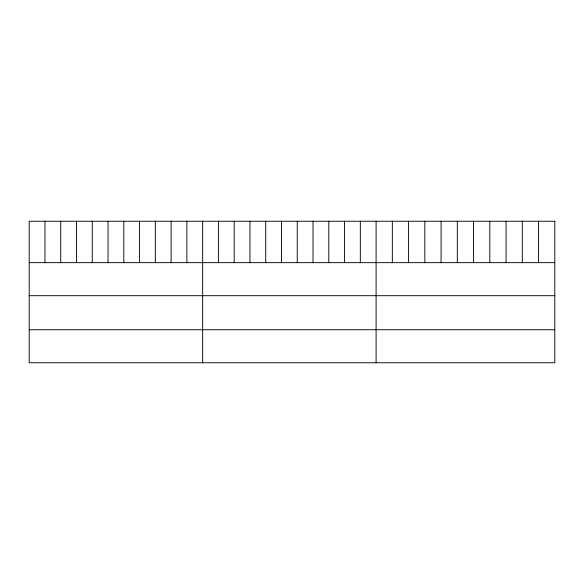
<?xml version="1.0" encoding="UTF-8"?>
<svg xmlns="http://www.w3.org/2000/svg" width="584" height="584" viewBox="0 0 584 584"><rect width="100%" height="100%" fill="white"/><g stroke="black" fill="none" stroke-linecap="round" stroke-linejoin="round"><path stroke-width="0.88" d="M29.2 262.661L554.8 262.661M29.2 295.694L554.8 295.694M29.2 329.726L554.8 329.726M538.558 221.241L538.558 262.661M522.308 221.241L522.308 262.661M506.065 221.241L506.065 262.661M489.815 221.241L489.815 262.661M473.573 221.241L473.573 262.661M457.323 221.241L457.323 262.661M441.081 221.241L441.081 262.661M424.831 221.241L424.831 262.661M408.588 221.241L408.588 262.661M392.339 221.241L392.339 262.661M376.096 221.241L376.096 362.759M360.328 221.241L360.328 262.661M344.56 221.241L344.56 262.661M328.792 221.241L328.792 262.661M313.024 221.241L313.024 262.661M297.256 221.241L297.256 262.661M281.488 221.241L281.488 262.661M265.72 221.241L265.72 262.661M249.952 221.241L249.952 262.661M234.184 221.241L234.184 262.661M218.416 221.241L218.416 262.661M202.648 221.241L202.648 362.759M186.88 221.241L186.88 262.661M171.112 221.241L171.112 262.661M155.344 221.241L155.344 262.661M139.576 221.241L139.576 262.661M123.808 221.241L123.808 262.661M108.04 221.241L108.04 262.661M92.272 221.241L92.272 262.661M76.504 221.241L76.504 262.661M60.736 221.241L60.736 262.661M44.968 221.241L44.968 262.661M554.8 221.241L29.2 221.241L29.2 362.759L554.8 362.759L554.8 221.241"/></g></svg>
